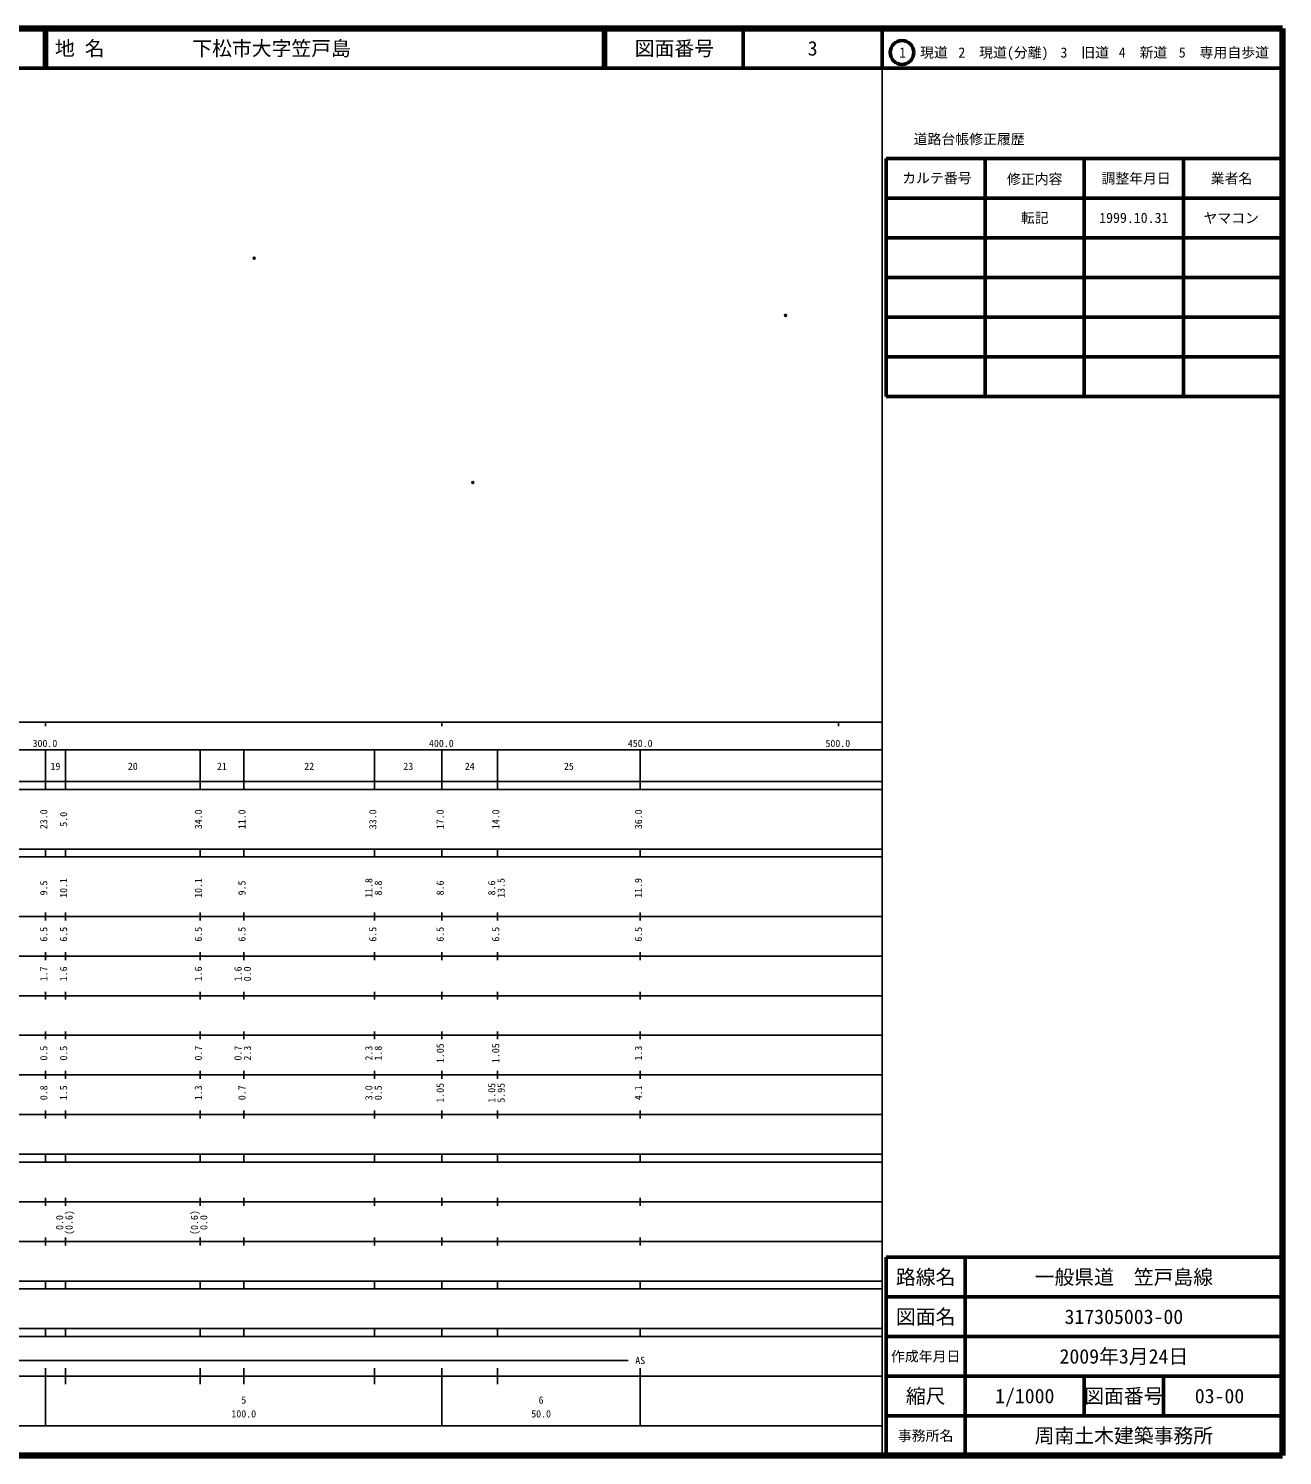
# Model space of a CAD drawing. Units: millimetres on the paper. Extents: x 40 to 680, y 20 to 380.
# Drawn here: x 363.7 to 680, y 20 to 380 of the extents above; entities that cross this region are included whole.
import ezdxf
from ezdxf.enums import TextEntityAlignment as Align

# ---------------------------------------------------------------- set-up
doc = ezdxf.new("R2010")
doc.units = ezdxf.units.MM
doc.header["$PDMODE"] = 32
doc.header["$PDSIZE"] = 0.5
doc.layers.add('M-OTRS', color=6, linetype='Continuous')
doc.layers.add('M-TTL-TXT', color=7, linetype='Continuous')
for name, color, linetype, lineweight in [('M-TTL', 2, 'Continuous', 140), ('M-TTL-BAND', 7, 'Continuous', 25), ('M-TTL-FRAM', 2, 'Continuous', 50), ('M-TTL-LINE', 7, 'Continuous', 50)]:
    doc.layers.add(name, color=color, linetype=linetype, lineweight=lineweight)
doc.styles.add('ＭＳ ゴシック', font='')
doc.styles.get('ＭＳ ゴシック').set_extended_font_data('MS Gothic')

msp = doc.modelspace()

# ---------------------------------------------------------------- linework, layer by layer
at = {"layer": 'M-OTRS'}
for p in [(420.625, 322.097), (554.675, 307.637), (475.781, 265.466)]:
    msp.add_point(p, dxfattribs=at)
at = {"layer": 'M-TTL'}
for p, q in [((680, 380), (40, 380)), ((680, 20), (680, 380)), ((40, 20), (680, 20))]:
    msp.add_line(p, q, dxfattribs=at)
at = {"layer": 'M-TTL-BAND'}
for p, q in [((579, 20), (579, 370)), ((40, 205), (579, 205)), ((368, 205), (368, 204)), ((468, 205), (468, 204)), ((568, 205), (568, 204)), ((68, 198), (579, 198)), ((368, 188), (368, 198)), ((373, 188), (373, 198)), ((407, 188), (407, 198)), ((418, 188), (418, 198)), ((451, 188), (451, 198)), ((468, 188), (468, 198)), ((482, 188), (482, 198)), ((518, 188), (518, 198)), ((40, 190), (579, 190)), ((40, 188), (579, 188)), ((40, 173), (579, 173)), ((368, 171), (368, 173)), ((373, 171), (373, 173)), ((407, 171), (407, 173)), ((418, 171), (418, 173)), ((451, 171), (451, 173)), ((468, 171), (468, 173)), ((482, 171), (482, 173)), ((518, 171), (518, 173)), ((40, 171), (579, 171)), ((40, 156), (579, 156)), ((368, 155), (368, 157)), ((373, 155), (373, 157)), ((407, 155), (407, 157)), ((418, 155), (418, 157)), ((451, 155), (451, 157)), ((468, 155), (468, 157)), ((482, 155), (482, 157)), ((518, 155), (518, 157)), ((46, 146), (579, 146)), ((368, 145), (368, 147)), ((373, 145), (373, 147)), ((407, 145), (407, 147)), ((418, 145), (418, 147)), ((451, 145), (451, 147)), ((468, 145), (468, 147)), ((482, 145), (482, 147)), ((518, 145), (518, 147)), ((368, 135), (368, 137)), ((373, 135), (373, 137)), ((407, 135), (407, 137)), ((418, 135), (418, 137)), ((451, 135), (451, 137)), ((468, 135), (468, 137)), ((482, 135), (482, 137)), ((518, 135), (518, 137)), ((52, 136), (579, 136)), ((46, 126), (579, 126)), ((368, 125), (368, 127)), ((373, 125), (373, 127)), ((407, 125), (407, 127)), ((418, 125), (418, 127)), ((451, 125), (451, 127)), ((468, 125), (468, 127)), ((482, 125), (482, 127)), ((518, 125), (518, 127)), ((52, 116), (579, 116)), ((368, 115), (368, 117)), ((373, 115), (373, 117)), ((407, 115), (407, 117)), ((418, 115), (418, 117)), ((451, 115), (451, 117)), ((468, 115), (468, 117)), ((482, 115), (482, 117)), ((518, 115), (518, 117)), ((46, 106), (579, 106)), ((368, 105), (368, 107)), ((373, 105), (373, 107)), ((407, 105), (407, 107)), ((418, 105), (418, 107)), ((451, 105), (451, 107)), ((468, 105), (468, 107)), ((482, 105), (482, 107)), ((518, 105), (518, 107)), ((40, 96), (579, 96)), ((40, 94), (579, 94)), ((368, 94), (368, 96)), ((373, 94), (373, 96)), ((407, 94), (407, 96)), ((418, 94), (418, 96)), ((451, 94), (451, 96)), ((468, 94), (468, 96)), ((482, 94), (482, 96)), ((518, 94), (518, 96)), ((49, 84), (579, 84)), ((368, 83), (368, 85)), ((373, 83), (373, 85)), ((407, 83), (407, 85)), ((418, 83), (418, 85)), ((451, 83), (451, 85)), ((468, 83), (468, 85)), ((482, 83), (482, 85)), ((518, 83), (518, 85)), ((40, 74), (579, 74)), ((368, 73), (368, 75)), ((373, 73), (373, 75)), ((407, 73), (407, 75)), ((418, 73), (418, 75)), ((451, 73), (451, 75)), ((468, 73), (468, 75)), ((482, 73), (482, 75)), ((518, 73), (518, 75)), ((40, 64), (579, 64)), ((40, 62), (579, 62)), ((368, 62), (368, 64)), ((373, 62), (373, 64)), ((407, 62), (407, 64)), ((418, 62), (418, 64)), ((451, 62), (451, 64)), ((468, 62), (468, 64)), ((482, 62), (482, 64)), ((518, 62), (518, 64)), ((40, 52), (579, 52)), ((368, 50), (368, 52)), ((373, 50), (373, 52)), ((407, 50), (407, 52)), ((418, 50), (418, 52)), ((451, 50), (451, 52)), ((468, 50), (468, 52)), ((482, 50), (482, 52)), ((518, 50), (518, 52)), ((40, 50), (579, 50)), ((153.5, 44), (515, 44)), ((40, 40), (579, 40)), ((368, 27.5), (368, 42)), ((373, 38), (373, 42)), ((407, 38), (407, 42)), ((418, 38), (418, 42)), ((451, 38), (451, 42)), ((468, 27.5), (468, 42)), ((482, 38), (482, 42)), ((518, 27.5), (518, 42)), ((68, 27.5), (579, 27.5))]:
    msp.add_line(p, q, dxfattribs=at)
at = {"layer": 'M-TTL-FRAM'}
for p, q in [((580, 347.197), (580, 287.197)), ((580, 347.197), (680, 347.197)), ((580, 287.197), (680, 287.197)), ((680, 70), (580, 70)), ((580, 70), (580, 20))]:
    msp.add_line(p, q, dxfattribs=at)
at = {"layer": 'M-TTL-LINE'}
for p, q in [((367.75, 380), (367.75, 370)), ((368.25, 380), (368.25, 370)), ((508.747, 380), (508.747, 370)), ((509.247, 380), (509.247, 370)), ((543.997, 380), (543.997, 370)), ((579, 380), (579, 370)), ((40, 370), (680, 370)), ((605, 347.197), (605, 287.197)), ((630, 347.197), (630, 287.197)), ((655, 347.197), (655, 287.197)), ((580, 337.197), (680, 337.197)), ((580, 327.197), (680, 327.197)), ((580, 317.197), (680, 317.197)), ((580, 307.197), (680, 307.197)), ((580, 297.197), (680, 297.197)), ((600, 70), (600, 20)), ((680, 60), (580, 60)), ((680, 50), (580, 50)), ((680, 40), (580, 40)), ((630, 40), (630, 30)), ((650, 40), (650, 30)), ((680, 30), (580, 30))]:
    msp.add_line(p, q, dxfattribs=at)
msp.add_circle((584.031, 373.958), 3, dxfattribs=at)

# ---------------------------------------------------------------- texts
at = {"layer": 'M-TTL-BAND', "style": 'ＭＳ ゴシック'}
for s, p in [('300.0', (367.844, 198.195)), ('400.0', (467.844, 198.195)), ('450.0', (518, 198.195)), ('500.0', (567.844, 198.195)), ('19', (370.5, 192.405)), ('20', (390, 192.405)), ('21', (412.5, 192.405)), ('22', (434.5, 192.405)), ('23', (459.5, 192.405)), ('24', (475, 192.405)), ('25', (500, 192.405)), ('AS', (518, 42.5)), ('5', (418, 32.523)), ('6', (493, 32.523)), ('100.0', (418, 29.033)), ('50.0', (493, 29.033))]:
    msp.add_text(s, height=1.833, dxfattribs=at).set_placement(p, align=Align.BOTTOM_CENTER)
for s, p in [('23.0', (369, 180.5)), ('5.0', (374, 180.5)), ('34.0', (408, 180.5)), ('11.0', (419, 180.5)), ('33.0', (452, 180.5)), ('17.0', (469, 180.5)), ('14.0', (483, 180.5)), ('36.0', (519, 180.5)), ('9.5', (369, 163.174)), ('10.1', (374, 163.174)), ('10.1', (408, 163.174)), ('9.5', (419, 163.174)), ('11.8', (451, 163.174)), ('8.8', (453.37, 163.174)), ('8.6', (469, 163.174)), ('8.6', (482, 163.174)), ('13.5', (484.37, 163.174)), ('11.9', (519, 163.174)), ('6.5', (369, 151.5)), ('6.5', (374, 151.5)), ('6.5', (408, 151.5)), ('6.5', (419, 151.5)), ('6.5', (452, 151.5)), ('6.5', (469, 151.5)), ('6.5', (483, 151.5)), ('6.5', (519, 151.5)), ('1.7', (369, 141.5)), ('1.6', (374, 141.5)), ('1.6', (408, 141.5)), ('1.6', (418, 141.5)), ('0.0', (420.37, 141.5)), ('0.5', (369, 121.5)), ('0.5', (374, 121.5)), ('0.7', (408, 121.5)), ('0.7', (418, 121.5)), ('2.3', (420.37, 121.5)), ('2.3', (451, 121.5)), ('1.8', (453.37, 121.5)), ('1.05', (469, 121.5)), ('1.05', (483, 121.5)), ('1.3', (519, 121.5)), ('0.8', (369, 111.5)), ('1.5', (374, 111.5)), ('1.3', (408, 111.5)), ('0.7', (419, 111.5)), ('3.0', (451, 111.5)), ('0.5', (453.37, 111.5)), ('1.05', (469, 111.5)), ('1.05', (482, 111.5)), ('5.95', (484.37, 111.5)), ('4.1', (519, 111.5)), ('0.0', (373, 78.764)), ('(0.6)', (375.37, 78.764)), ('(0.6)', (407, 78.764)), ('0.0', (409.37, 78.764))]:
    msp.add_text(s, height=1.833, rotation=90, dxfattribs=at).set_placement(p, align=Align.BOTTOM_CENTER)
at = {"layer": 'M-TTL-TXT', "style": 'ＭＳ ゴシック'}
for s, p in [('地 名', (370.38, 375)), ('下松市大字笠戸島', (405.024, 375))]:
    msp.add_text(s, height=3.666, dxfattribs=at).set_placement(p, align=Align.MIDDLE_LEFT)
for s, height, p in [('図面番号', 3.666, (526.622, 375)), ('3', 3.666, (561.497, 375)), ('1\u3000現道', 2.566, (589.448, 373.958)), ('2\u3000現道(分離)', 2.566, (609.619, 373.958)), ('3\u3000旧道', 2.566, (630.121, 373.958)), ('4\u3000新道', 2.566, (644.824, 373.958)), ('5\u3000専用自歩道', 2.566, (665.228, 373.958)), ('道路台帳修正履歴', 2.566, (600.968, 352.113)), ('カルテ番号', 2.566, (592.839, 342.277)), ('修正内容', 2.566, (617.509, 342.023)), ('調整年月日', 2.566, (643.089, 342.197)), ('業者名', 2.566, (667.134, 342.197)), ('転記', 2.566, (617.5, 332.245)), ('1999.10.31', 2.566, (642.5, 332.245)), ('ヤマコン', 2.566, (667.077, 332.189)), ('路線名', 3.666, (590, 65)), ('路線名', 3.666, (590, 65)), ('一般県道\u3000笠戸島線', 3.666, (640, 65)), ('図面名', 3.666, (590, 55)), ('図面名', 3.666, (590, 55)), ('317305003-00', 3.666, (640, 55)), ('2009年3月24日', 3.666, (640, 45)), ('作成年月日', 2.566, (590, 45)), ('作成年月日', 2.566, (590, 45)), ('縮尺', 3.666, (590, 35)), ('縮尺', 3.666, (590, 35)), ('1/1000', 3.666, (615, 35)), ('図面番号', 3.666, (640, 35)), ('図面番号', 3.666, (640, 35)), ('03-00', 3.666, (664.125, 35)), ('事務所名', 2.566, (590, 25)), ('事務所名', 2.566, (590, 25)), ('周南土木建築事務所', 3.666, (640, 25))]:
    msp.add_text(s, height=height, dxfattribs=at).set_placement(p, align=Align.MIDDLE_CENTER)

doc.saveas('drawing.dxf')
